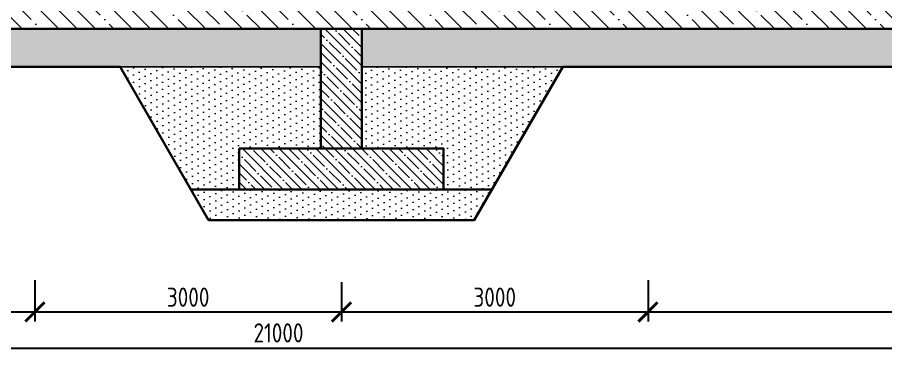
# Model space of a CAD drawing. Header units: millimetres. Extents: x -56498 to 234605, y -296269 to -29969.
# Drawn here: x 169313 to 177809, y -226620 to -223285 of the extents above; entities that cross this region are included whole.
import ezdxf

# ---------------------------------------------------------------- set-up
doc = ezdxf.new("R2010")
doc.units = ezdxf.units.MM
doc.header["$LTSCALE"] = 100
doc.header["$PDMODE"] = 35
for name, color, linetype, lineweight in [('0.3', 7, 'Continuous', 30), ('Розміри 0.09', 5, 'Continuous', 9), ('Штрихування 0.09', 253, 'Continuous', 9)]:
    doc.layers.add(name, color=color, linetype=linetype, lineweight=lineweight)
doc.styles.add('GOST 2.304', font='CS_Gost2304.shx')
doc.dimstyles.new('SPDS', dxfattribs={"dimscale": 100, "dimtxt": 2.5, "dimasz": 2.5, "dimexe": 1.25, "dimexo": 0.625, "dimtad": 1, "dimrnd": 0.001, "dimtxsty": 'GOST 2.304', "dimblk": 'ARCHTICK', "dimcen": 2.5, "dimdle": 2, "dimadec": 0, "dimazin": 2, "dimtfac": 0.75, "dimtmove": 1, "dimatfit": 3, "dimfxl": 0, "dimtolj": 1, "dimarcsym": 0})
pattern_1 = [(27, (255162.84, -152675.93), (-0.53894, 70.993113), [0, -63.5])]

# ---------------------------------------------------------------- blocks, each defined once
blk = doc.blocks.new('_ArchTick')
at = {"color": 0, "linetype": 'ByBlock', "const_width": 0.15}
blk.add_lwpolyline([(-0.5, -0.5), (0.5, 0.5)], dxfattribs=at)
blk = doc.blocks.new('*D1534')
at = {"layer": 'Defpoints', "color": 0, "transparency": 16777216}
for p in [(163084.2, -225608.1), (169484.2, -225807.3), (169484.2, -226164)]:
    blk.add_point(p, dxfattribs=at)
at = {"layer": 'Розміри 0.09', "color": 0, "lineweight": -2, "transparency": 16777216}
for p, q in [((163084.2, -225655), (163084.2, -226257.8)), ((169484.2, -225854.2), (169484.2, -226257.8)), ((162934.2, -226164), (169634.2, -226164))]:
    blk.add_line(p, q, dxfattribs=at)
at = {"layer": 'Розміри 0.09', "color": 0, "lineweight": -2, "transparency": 16777216, "xscale": 187.5, "yscale": 187.5, "zscale": 187.5, "rotation": 180}
blk.add_blockref('_ArchTick', (163084.2, -226164), dxfattribs=at)
at = {"layer": 'Розміри 0.09', "color": 0, "lineweight": -2, "transparency": 16777216, "xscale": 187.5, "yscale": 187.5, "zscale": 187.5}
blk.add_blockref('_ArchTick', (169484.2, -226164), dxfattribs=at)
at = {"layer": 'Розміри 0.09', "color": 0, "transparency": 16777216, "insert": (166284.2, -226018), "char_height": 187.5, "attachment_point": 5, "style": 'GOST 2.304'}
blk.add_mtext('\\A1;6400', dxfattribs=at)
blk = doc.blocks.new('*D1530')
at = {"layer": 'Defpoints', "color": 0, "transparency": 16777216}
for p in [(169484.2, -225807.3), (172484.2, -225826.3), (172484.2, -226164)]:
    blk.add_point(p, dxfattribs=at)
at = {"layer": 'Розміри 0.09', "color": 0, "lineweight": -2, "transparency": 16777216}
for p, q in [((169484.2, -225854.2), (169484.2, -226257.8)), ((172484.2, -225873.1), (172484.2, -226257.8)), ((169334.2, -226164), (172634.2, -226164))]:
    blk.add_line(p, q, dxfattribs=at)
at = {"layer": 'Розміри 0.09', "color": 0, "lineweight": -2, "transparency": 16777216, "xscale": 187.5, "yscale": 187.5, "zscale": 187.5, "rotation": 180}
blk.add_blockref('_ArchTick', (169484.2, -226164), dxfattribs=at)
at = {"layer": 'Розміри 0.09', "color": 0, "lineweight": -2, "transparency": 16777216, "xscale": 187.5, "yscale": 187.5, "zscale": 187.5}
blk.add_blockref('_ArchTick', (172484.2, -226164), dxfattribs=at)
at = {"layer": 'Розміри 0.09', "color": 0, "transparency": 16777216, "insert": (170984.2, -226019.5), "char_height": 187.5, "attachment_point": 5, "style": 'GOST 2.304'}
blk.add_mtext('\\A1;3000', dxfattribs=at)
blk = doc.blocks.new('*D1531')
at = {"layer": 'Defpoints', "color": 0, "transparency": 16777216}
for p in [(175484.2, -225807.3), (172484.2, -225826.3), (175484.2, -226164)]:
    blk.add_point(p, dxfattribs=at)
at = {"layer": 'Розміри 0.09', "color": 0, "lineweight": -2, "transparency": 16777216}
for p, q in [((172484.2, -225873.1), (172484.2, -226257.8)), ((175484.2, -225854.2), (175484.2, -226257.8)), ((172334.2, -226164), (175634.2, -226164))]:
    blk.add_line(p, q, dxfattribs=at)
at = {"layer": 'Розміри 0.09', "color": 0, "lineweight": -2, "transparency": 16777216, "xscale": 187.5, "yscale": 187.5, "zscale": 187.5, "rotation": 180}
blk.add_blockref('_ArchTick', (172484.2, -226164), dxfattribs=at)
at = {"layer": 'Розміри 0.09', "color": 0, "lineweight": -2, "transparency": 16777216, "xscale": 187.5, "yscale": 187.5, "zscale": 187.5}
blk.add_blockref('_ArchTick', (175484.2, -226164), dxfattribs=at)
at = {"layer": 'Розміри 0.09', "color": 0, "transparency": 16777216, "insert": (173984.2, -226019.5), "char_height": 187.5, "attachment_point": 5, "style": 'GOST 2.304'}
blk.add_mtext('\\A1;3000', dxfattribs=at)
blk = doc.blocks.new('*D1535')
at = {"layer": 'Defpoints', "color": 0, "transparency": 16777216}
for p in [(181884.2, -225608.1), (175484.2, -225807.3), (181884.2, -226164)]:
    blk.add_point(p, dxfattribs=at)
at = {"layer": 'Розміри 0.09', "color": 0, "lineweight": -2, "transparency": 16777216}
for p, q in [((181884.2, -225655), (181884.2, -226257.8)), ((175484.2, -225854.2), (175484.2, -226257.8)), ((175334.2, -226164), (182034.2, -226164))]:
    blk.add_line(p, q, dxfattribs=at)
at = {"layer": 'Розміри 0.09', "color": 0, "lineweight": -2, "transparency": 16777216, "xscale": 187.5, "yscale": 187.5, "zscale": 187.5, "rotation": 180}
blk.add_blockref('_ArchTick', (175484.2, -226164), dxfattribs=at)
at = {"layer": 'Розміри 0.09', "color": 0, "lineweight": -2, "transparency": 16777216, "xscale": 187.5, "yscale": 187.5, "zscale": 187.5}
blk.add_blockref('_ArchTick', (181884.2, -226164), dxfattribs=at)
at = {"layer": 'Розміри 0.09', "color": 0, "transparency": 16777216, "insert": (178684.2, -226018), "char_height": 187.5, "attachment_point": 5, "style": 'GOST 2.304'}
blk.add_mtext('\\A1;6400', dxfattribs=at)
blk = doc.blocks.new('*D1537')
at = {"layer": 'Defpoints', "color": 0, "transparency": 16777216}
for p in [(161984.2, -225716.6), (182984.2, -225716.6), (182984.2, -226516.6)]:
    blk.add_point(p, dxfattribs=at)
at = {"layer": 'Розміри 0.09', "color": 0, "lineweight": -2, "transparency": 16777216}
for p, q in [((161984.2, -225763.5), (161984.2, -226610.3)), ((182984.2, -225763.5), (182984.2, -226610.3)), ((161834.2, -226516.6), (183134.2, -226516.6))]:
    blk.add_line(p, q, dxfattribs=at)
at = {"layer": 'Розміри 0.09', "color": 0, "lineweight": -2, "transparency": 16777216, "xscale": 187.5, "yscale": 187.5, "zscale": 187.5, "rotation": 180}
blk.add_blockref('_ArchTick', (161984.2, -226516.6), dxfattribs=at)
at = {"layer": 'Розміри 0.09', "color": 0, "lineweight": -2, "transparency": 16777216, "xscale": 187.5, "yscale": 187.5, "zscale": 187.5}
blk.add_blockref('_ArchTick', (182984.2, -226516.6), dxfattribs=at)
at = {"layer": 'Розміри 0.09', "color": 0, "transparency": 16777216, "insert": (171868.3, -226368.7), "char_height": 187.5, "attachment_point": 5, "style": 'GOST 2.304'}
blk.add_mtext('\\A1;21000', dxfattribs=at)

msp = doc.modelspace()

# ---------------------------------------------------------------- hatches: boundary and pattern name
at = {"layer": 'Штрихування 0.09'}
h = msp.add_hatch(dxfattribs=at)
h.set_pattern_fill('ANSI35', color=256, scale=40, angle=90, style=0)
h.set_pattern_definition([(135, (-90169.8, -117250), (-179.60512, -179.60512), []), (135, (-90169.8, -117070.4), (-179.60512, -179.60512), [317.5, -63.5, 0, -63.5])])
h.paths.add_polyline_path([(162834.237, -223396.584), (182134.092, -223396.584), (182134.092, -223196.584), (162834.237, -223196.584)])
at = {"layer": 'Штрихування 0.09', "ltscale": 0.2}
h = msp.add_hatch(dxfattribs=at)
h.set_pattern_fill('DOTS', color=256, scale=40, angle=27, style=0)
h.paths.add_polyline_path([(163084.165, -223396.584), (172284.165, -223396.584), (172284.165, -223766.569), (163084.165, -223766.569)])
h.paths.add_polyline_path([(163084.165, -223766.561), (164870.272, -223766.569), (164177.442, -224966.584), (163684.237, -224966.584), (163684.237, -224566.584), (163084.165, -224566.584)])
edge = h.paths.add_edge_path(flags=16)
edge.add_line((164870.279, -223766.561), (163084.165, -223766.561))
at = {"layer": 'Штрихування 0.09', "ltscale": 0.25}
h = msp.add_hatch(dxfattribs=at)
h.set_pattern_fill('ANSI35', color=256, scale=20, angle=90, style=0)
h.set_pattern_definition([(135, (255162.84, -152675.93), (-89.80256, -89.80256), []), (135, (255162.84, -152586.12), (-89.80256, -89.80256), [158.75, -31.75, 0, -31.75])])
h.paths.add_polyline_path([(172684.165, -223396.584), (172284.165, -223396.584), (172284.165, -224566.584), (172684.165, -224566.584)])
h.paths.add_polyline_path([(173484.165, -224566.584), (171484.165, -224566.584), (171484.165, -224966.584), (173484.165, -224966.584)])
at = {"layer": 'Штрихування 0.09', "ltscale": 0.2}
h = msp.add_hatch(dxfattribs=at)
h.set_pattern_fill('DOTS', color=256, scale=40, angle=27, style=0)
h.set_pattern_definition([(153, (344968.33, 0), (0.53894, 70.993113), [0, -63.5])])
h.paths.add_polyline_path([(181884.165, -223396.584), (172684.165, -223396.584), (172684.165, -223766.569), (181884.165, -223766.569)])
h.paths.add_polyline_path([(181884.165, -223766.561), (180098.058, -223766.569), (180790.887, -224966.584), (181284.092, -224966.584), (181284.092, -224566.584), (181884.165, -224566.584)])
edge = h.paths.add_edge_path(flags=16)
edge.add_line((180098.05, -223766.561), (181884.165, -223766.561))
at = {"layer": 'Штрихування 0.09', "ltscale": 0.75}
h = msp.add_hatch(dxfattribs=at)
h.set_pattern_fill('DOTS', color=256, scale=40, angle=27, style=0)
h.set_pattern_definition(pattern_1)
h.paths.add_polyline_path([(174650.19, -223766.569), (172684.165, -223766.569), (172684.165, -224566.584), (173484.165, -224566.584), (173484.165, -224966.584), (173957.361, -224966.584)])
h.paths.add_polyline_path([(172284.165, -223766.569), (170318.136, -223766.562), (170318.139, -223766.569), (170318.139, -223766.562), (172284.165, -223766.569), (172284.165, -223766.569), (170318.139, -223766.569), (171010.969, -224966.584), (171484.165, -224966.584), (171484.165, -224566.584), (172284.165, -224566.584)])
h.paths.add_polyline_path([(173589.524, -224068.303), (173589.524, -223894.865), (173683.274, -223894.865), (173683.274, -224068.303)], flags=24)
h.paths.add_polyline_path([(173589.524, -224846.271), (173589.524, -224686.896), (173683.274, -224686.896), (173683.274, -224846.271)], flags=24)
h = msp.add_hatch(dxfattribs=at)
h.set_pattern_fill('DOTS', color=256, scale=40, angle=27, style=0)
h.set_pattern_definition(pattern_1)
h.paths.add_polyline_path([(173957.361, -224966.584), (171010.969, -224966.584), (171184.174, -225266.584), (173784.156, -225266.584)])

# ---------------------------------------------------------------- linework, layer by layer
at = {"layer": '0.3'}
for p, q in [((162684.165, -223396.584), (182284.165, -223396.584)), ((164870.276, -223766.561), (170318.139, -223766.569)), ((171184.174, -225266.584), (170318.139, -223766.569)), ((173784.156, -225266.584), (174650.19, -223766.569)), ((174650.194, -223766.561), (180098.053, -223766.561)), ((171184.174, -225266.584), (173784.156, -225266.584))]:
    msp.add_line(p, q, dxfattribs=at)
at = {"layer": '0.3', "ltscale": 0.75}
for p, q in [((172284.165, -223396.584), (172284.165, -224566.584)), ((172684.165, -223396.584), (172684.165, -224566.584))]:
    msp.add_line(p, q, dxfattribs=at)
at = {"layer": '0.3', "ltscale": 0.25}
for points in [[(171484.165, -224566.584), (173484.165, -224566.584), (173484.165, -224966.584), (171484.165, -224966.584)], [(171010.969, -224966.584), (173957.361, -224966.584), (173784.156, -225266.584), (171184.174, -225266.584)]]:
    msp.add_lwpolyline(points, close=True, dxfattribs=at)
at = {"layer": 'Штрихування 0.09', "ltscale": 0.75}
for p, q in [((170318.139, -223766.569), (172284.165, -223766.569)), ((174650.194, -223766.561), (172684.165, -223766.561))]:
    msp.add_line(p, q, dxfattribs=at)
at = {"layer": 'Штрихування 0.09'}
msp.add_lwpolyline([(162834.237, -223396.584), (182134.092, -223396.584), (182134.092, -223196.584), (162834.237, -223196.584)], close=True, dxfattribs=at)
at = {"layer": 'Штрихування 0.09', "ltscale": 0.2}
for points in [[(163084.165, -223396.584), (172284.165, -223396.584), (172284.165, -223766.569), (163084.165, -223766.569)], [(181884.165, -223396.584), (172684.165, -223396.584), (172684.165, -223766.569), (181884.165, -223766.569)]]:
    msp.add_lwpolyline(points, close=True, dxfattribs=at)

# ---------------------------------------------------------------- dimensions: what is measured, and where the dimension line sits
at = {"layer": 'Розміри 0.09'}
for base, p1, p2, picture, middle in [((169484.165, -226164.047), (163084.165, -225608.109), (169484.165, -225807.309), '*D1534', (166284.165, -226017.996)), ((181884.165, -226164.047), (175484.165, -225807.309), (181884.165, -225608.109), '*D1535', (178684.165, -226017.996)), ((172484.165, -226164.047), (169484.165, -225807.309), (172484.165, -225826.266), '*D1530', (170984.165, -226019.539)), ((175484.165, -226164.047), (172484.165, -225826.266), (175484.165, -225807.309), '*D1531', (173984.165, -226019.539))]:
    dim = msp.add_linear_dim(base=base, p1=p1, p2=p2, dimstyle='SPDS', override={"dimscale": 75, "dimlfac": 1, "dimtxsty": 'GOST 2.304', "dimblk1": 'ArchTick', "dimblk2": 'ArchTick', "dimsah": 1, "dimtolj": 1}, dxfattribs=at)
    dim.commit()
    dim.dimension.update_dxf_attribs({"geometry": picture, "text_midpoint": middle})
dim = msp.add_linear_dim(base=(182984.165, -226516.577), p1=(161984.165, -225716.577), p2=(182984.165, -225716.577), dimstyle='SPDS', override={"dimscale": 75, "dimlfac": 1, "dimtxsty": 'GOST 2.304', "dimblk1": 'ArchTick', "dimblk2": 'ArchTick', "dimsah": 1, "dimtolj": 1}, dxfattribs=at)
dim.commit()
dim.dimension.update_dxf_attribs({"geometry": '*D1537', "text_midpoint": (171868.29, -226516.577), "dimtype": 160})

doc.saveas('drawing.dxf')
